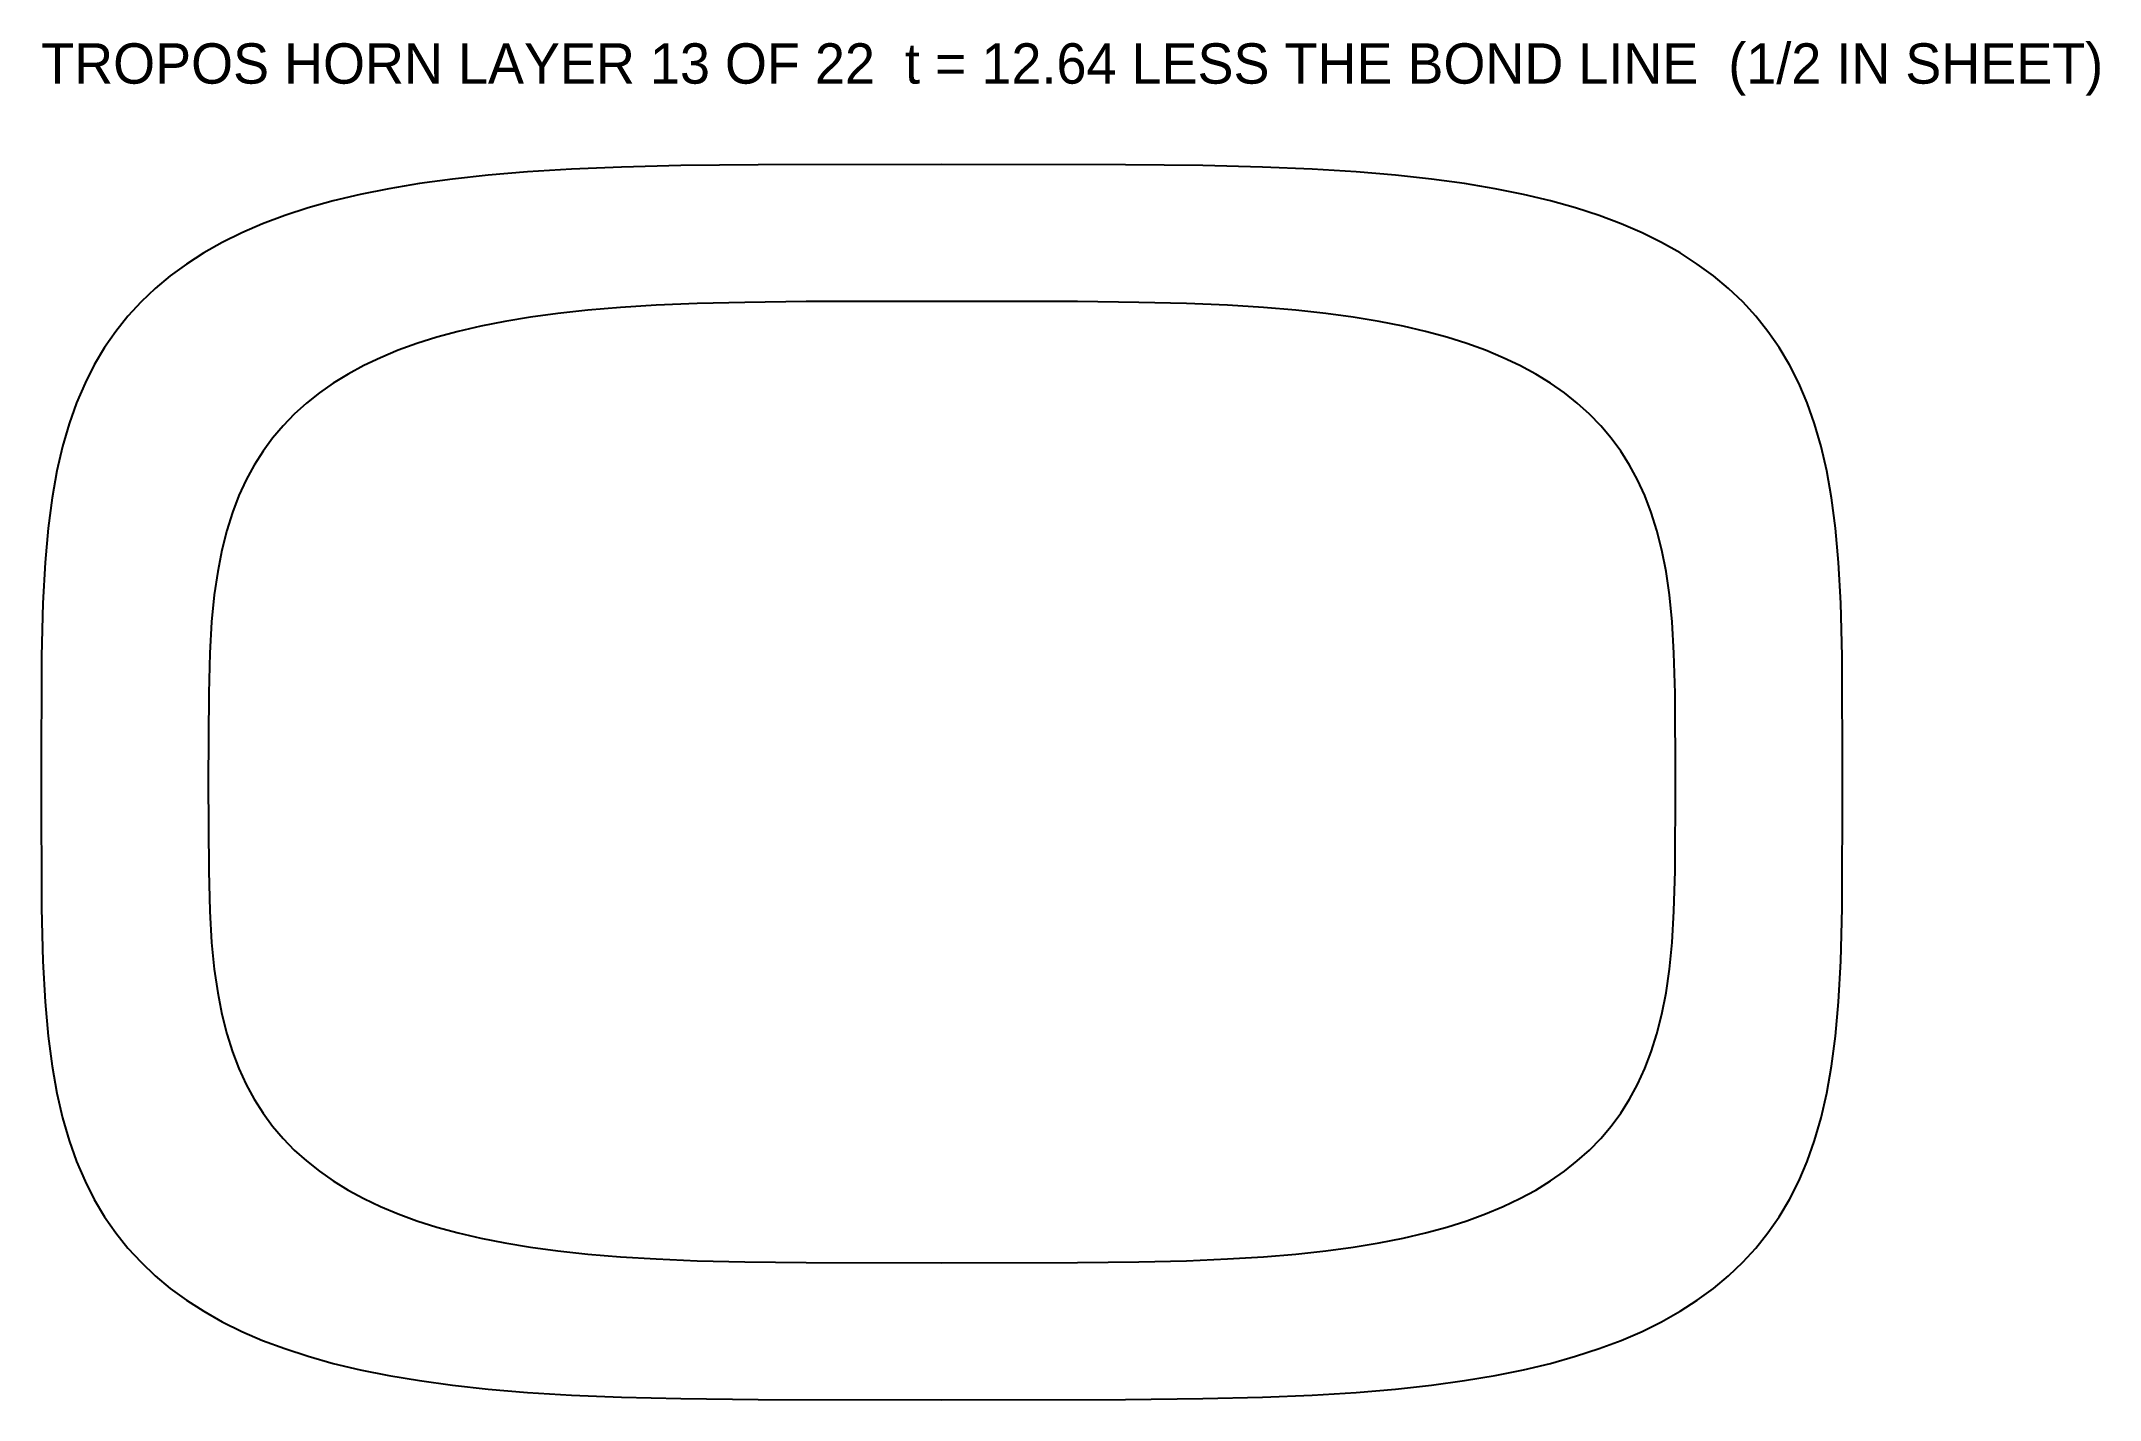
# Model space of a CAD drawing. Header units: millimetres. Extents: x -134 to 172, y -92 to 110.
import ezdxf

# ---------------------------------------------------------------- set-up
doc = ezdxf.new("R2010")
doc.units = ezdxf.units.MM
for name, color, linetype in [('INNER', 3, 'Continuous'), ('OUTER', 1, 'Continuous'), ('TEXT', 7, 'Continuous')]:
    doc.layers.add(name, color=color, linetype=linetype)

msp = doc.modelspace()

# ---------------------------------------------------------------- linework, layer by layer
at = {"layer": 'INNER'}
msp.add_lwpolyline([(90.48, 59.29), (88.28, 60.64), (85.94, 61.91), (83.46, 63.09), (80.82, 64.19), (78.03, 65.2), (75.06, 66.14), (71.91, 67), (68.56, 67.78), (64.99, 68.49), (61.17, 69.11), (57.07, 69.67), (52.63, 70.15), (47.8, 70.55), (42.45, 70.88), (36.39, 71.14), (29.27, 71.32), (20.16, 71.43), (0, 71.47), (-20.16, 71.43), (-29.27, 71.32), (-36.39, 71.14), (-42.45, 70.88), (-47.8, 70.55), (-52.63, 70.15), (-57.07, 69.67), (-61.17, 69.11), (-64.99, 68.49), (-68.56, 67.78), (-71.91, 67), (-75.06, 66.14), (-78.03, 65.2), (-80.82, 64.19), (-83.46, 63.09), (-85.94, 61.91), (-88.28, 60.64), (-90.48, 59.29), (-92.54, 57.85), (-94.47, 56.32), (-96.27, 54.7), (-97.94, 52.97), (-99.49, 51.14), (-100.92, 49.19), (-102.23, 47.12), (-103.43, 44.93), (-104.5, 42.59), (-105.46, 40.09), (-106.31, 37.4), (-107.04, 34.49), (-107.66, 31.32), (-108.16, 27.82), (-108.56, 23.85), (-108.84, 19.18), (-109, 13.21), (-109.06, 0), (-109, -13.21), (-108.84, -19.18), (-108.56, -23.85), (-108.16, -27.82), (-107.66, -31.32), (-107.04, -34.49), (-106.31, -37.4), (-105.46, -40.09), (-104.5, -42.59), (-103.43, -44.93), (-102.23, -47.12), (-100.92, -49.19), (-99.49, -51.14), (-97.94, -52.97), (-96.27, -54.7), (-94.47, -56.32), (-92.54, -57.85), (-90.48, -59.29), (-88.28, -60.64), (-85.94, -61.91), (-83.46, -63.09), (-80.82, -64.19), (-78.03, -65.2), (-75.06, -66.14), (-71.91, -67), (-68.56, -67.78), (-64.99, -68.49), (-61.17, -69.11), (-57.07, -69.67), (-52.63, -70.15), (-47.8, -70.55), (-42.45, -70.88), (-36.39, -71.14), (-29.27, -71.32), (-20.16, -71.43), (0, -71.47), (20.16, -71.43), (29.27, -71.32), (36.39, -71.14), (42.45, -70.88), (47.8, -70.55), (52.63, -70.15), (57.07, -69.67), (61.17, -69.11), (64.99, -68.49), (68.56, -67.78), (71.91, -67), (75.06, -66.14), (78.03, -65.2), (80.82, -64.19), (83.46, -63.09), (85.94, -61.91), (88.28, -60.64), (90.48, -59.29), (92.54, -57.85), (94.47, -56.32), (96.27, -54.7), (97.94, -52.97), (99.49, -51.14), (100.92, -49.19), (102.23, -47.12), (103.43, -44.93), (104.5, -42.59), (105.46, -40.09), (106.31, -37.4), (107.04, -34.49), (107.66, -31.32), (108.16, -27.82), (108.56, -23.85), (108.84, -19.18), (109, -13.21), (109.06, 0), (109, 13.21), (108.84, 19.18), (108.56, 23.85), (108.16, 27.82), (107.66, 31.32), (107.04, 34.49), (106.31, 37.4), (105.46, 40.09), (104.5, 42.59), (103.43, 44.93), (102.23, 47.12), (100.92, 49.19), (99.49, 51.14), (97.94, 52.97), (96.27, 54.7), (94.47, 56.32), (92.54, 57.85)], close=True, dxfattribs=at)
at = {"layer": 'OUTER'}
msp.add_lwpolyline([(112.31, 77.02), (109.74, 78.67), (107, 80.21), (104.09, 81.65), (100.99, 82.99), (97.7, 84.22), (94.19, 85.36), (90.47, 86.41), (86.49, 87.35), (82.24, 88.21), (77.68, 88.97), (72.77, 89.64), (67.44, 90.22), (61.59, 90.72), (55.07, 91.12), (47.65, 91.43), (38.82, 91.65), (27.32, 91.78), (0, 91.83), (-27.32, 91.78), (-38.82, 91.65), (-47.65, 91.43), (-55.07, 91.12), (-61.59, 90.72), (-67.44, 90.22), (-72.77, 89.64), (-77.68, 88.97), (-82.24, 88.21), (-86.49, 87.35), (-90.47, 86.41), (-94.19, 85.36), (-97.7, 84.22), (-100.99, 82.99), (-104.09, 81.65), (-107, 80.21), (-109.74, 78.67), (-112.31, 77.02), (-114.71, 75.26), (-116.96, 73.38), (-119.06, 71.38), (-121.01, 69.26), (-122.81, 67), (-124.48, 64.6), (-126, 62.04), (-127.38, 59.31), (-128.63, 56.4), (-129.74, 53.27), (-130.72, 49.9), (-131.57, 46.25), (-132.28, 42.24), (-132.87, 37.77), (-133.32, 32.67), (-133.64, 26.62), (-133.84, 18.73), (-133.9, 0), (-133.84, -18.73), (-133.64, -26.62), (-133.32, -32.67), (-132.87, -37.77), (-132.28, -42.24), (-131.57, -46.25), (-130.72, -49.9), (-129.74, -53.27), (-128.63, -56.4), (-127.38, -59.31), (-126, -62.04), (-124.48, -64.6), (-122.81, -67), (-121.01, -69.26), (-119.06, -71.38), (-116.96, -73.38), (-114.71, -75.26), (-112.31, -77.02), (-109.74, -78.67), (-107, -80.21), (-104.09, -81.65), (-100.99, -82.99), (-97.7, -84.22), (-94.19, -85.36), (-90.47, -86.41), (-86.49, -87.35), (-82.24, -88.21), (-77.68, -88.97), (-72.77, -89.64), (-67.44, -90.22), (-61.59, -90.72), (-55.07, -91.12), (-47.65, -91.43), (-38.82, -91.65), (-27.32, -91.78), (0, -91.83), (27.32, -91.78), (38.82, -91.65), (47.65, -91.43), (55.07, -91.12), (61.59, -90.72), (67.44, -90.22), (72.77, -89.64), (77.68, -88.97), (82.24, -88.21), (86.49, -87.35), (90.47, -86.41), (94.19, -85.36), (97.7, -84.22), (100.99, -82.99), (104.09, -81.65), (107, -80.21), (109.74, -78.67), (112.31, -77.02), (114.71, -75.26), (116.96, -73.38), (119.06, -71.38), (121.01, -69.26), (122.81, -67), (124.48, -64.6), (126, -62.04), (127.38, -59.31), (128.63, -56.4), (129.74, -53.27), (130.72, -49.9), (131.57, -46.25), (132.28, -42.24), (132.87, -37.77), (133.32, -32.67), (133.64, -26.62), (133.84, -18.73), (133.9, 0), (133.84, 18.73), (133.64, 26.62), (133.32, 32.67), (132.87, 37.77), (132.28, 42.24), (131.57, 46.25), (130.72, 49.9), (129.74, 53.27), (128.63, 56.4), (127.38, 59.31), (126, 62.04), (124.48, 64.6), (122.81, 67), (121.01, 69.26), (119.06, 71.38), (116.96, 73.38), (114.71, 75.26)], close=True, dxfattribs=at)

# ---------------------------------------------------------------- texts
at = {"layer": 'TEXT'}
msp.add_text('TROPOS HORN LAYER 13 OF 22  t = 12.64 LESS THE BOND LINE  (1/2 IN SHEET)', height=6, dxfattribs=at).set_placement((-133.9, 103.83))

doc.saveas('drawing.dxf')
